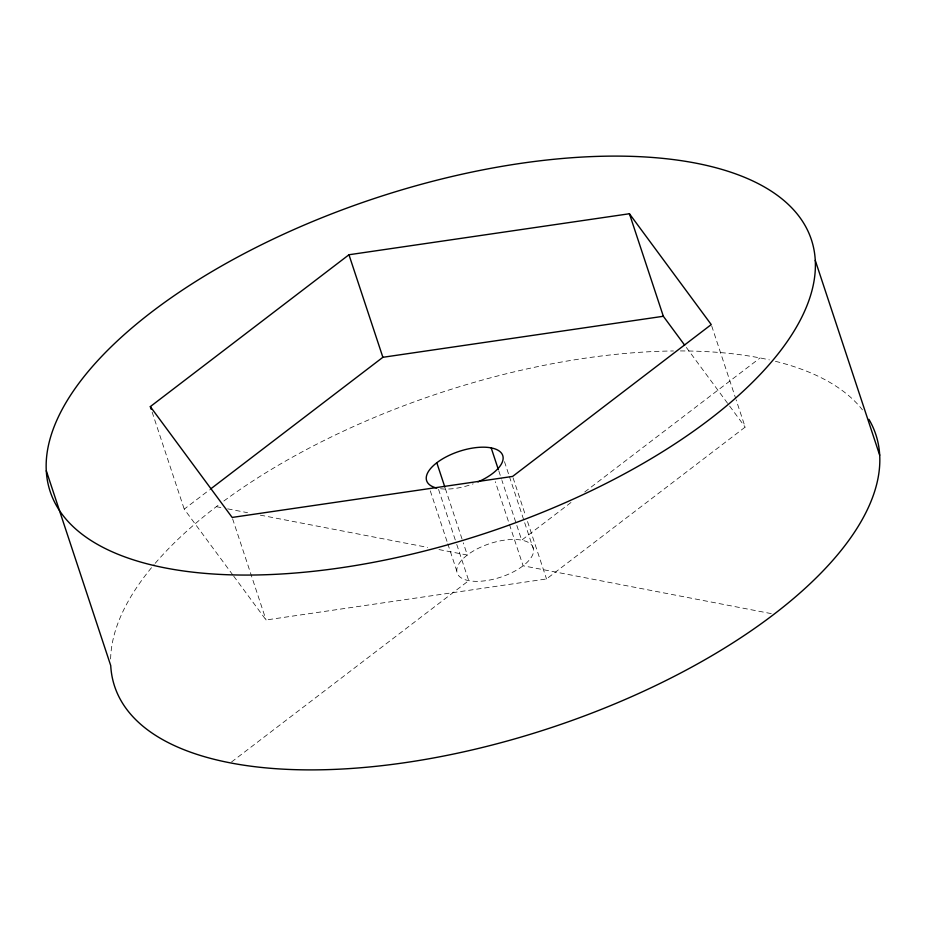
<?xml version="1.0" encoding="UTF-8"?>
<svg xmlns="http://www.w3.org/2000/svg" width="926" height="926" viewBox="0 0 926 926"><rect width="100%" height="100%" fill="white"/><g stroke="black" fill="none" stroke-linecap="round" stroke-linejoin="round"><path stroke-width="0.69" stroke-dasharray="4.63 3.47" d="M232.808 574.953L184.228 509.138L209.496 489.831M231.512 762.005L468.73 580.66L455.719 541.305M570.983 502.494L521.697 540.159L501.95 480.455M584.734 491.984L760.072 357.945M233.665 576.099L266.051 619.98L546.514 578.958L745.164 427.106L736.112 399.766M216.325 506.661L221.997 507.761M227.669 508.849L247.531 512.68M260.287 515.134L427.615 547.382M438.97 549.569L467.329 555.033L463.289 542.821M771.265 613.614L523.109 565.786L495.283 481.647M686.351 347.447L745.164 427.106M711.7 325.94L735.661 398.4M513.062 477.793L525.713 516.071M527.531 521.535L546.514 578.958M504.485 461.68L508.976 475.258M509.427 476.612L533.665 549.894A40.084 17.64 -18.3 0 1 476.855 581.354A40.084 17.64 -18.3 0 1 475.131 549.975A40.084 17.64 -18.3 0 1 533.665 549.894M498.813 470.952L501.498 479.089M445.337 488.534L462.838 541.467M455.268 539.939L438.206 488.372A40.084 17.64 -18.3 0 0 473.174 483.835M430.289 490.861L447.339 542.428M447.79 543.782L456.773 570.925M232.6 518.803L266.051 619.98M152.13 412.07L184.228 509.138M110.622 658.965A400.877 176.357 -18.3 0 1 154.156 564.524M155.186 563.309A400.877 176.357 -18.3 0 1 219.52 504.253M223.849 501.024A400.877 176.357 -18.3 0 1 673.445 350.966M680.402 350.931A400.877 176.357 -18.3 0 1 769.367 359.878M775.432 361.314A400.877 176.357 -18.3 0 1 862.465 409.882"/><path stroke-width="1.39" d="M150.325 406.607L348.963 254.754L629.425 213.744L711.249 324.575L512.61 476.427L232.148 517.437L150.325 406.607L151.227 409.338M210.642 488.951L382.878 357.297L663.34 316.275L684.65 345.143M815.274 260.426A400.877 176.357 -18.3 0 1 247.138 575.069A400.877 176.357 -18.3 0 1 229.949 261.271A400.877 176.357 -18.3 0 1 815.274 260.426L879.7 455.245M629.425 213.744L663.34 316.275M491.185 447.883L498.362 469.598M436.806 462.757L444.885 487.18M348.963 254.754L382.878 357.297M46.3 470.755L110.726 665.574A400.877 176.357 -18.3 0 0 545.946 729.375A400.877 176.357 -18.3 0 0 868.912 419.328M436.794 488.071A40.084 17.64 -18.3 0 1 442.234 459.076A40.084 17.64 -18.3 0 1 498.663 450.638A40.084 17.64 -18.3 0 1 477.978 481.902"/></g></svg>
